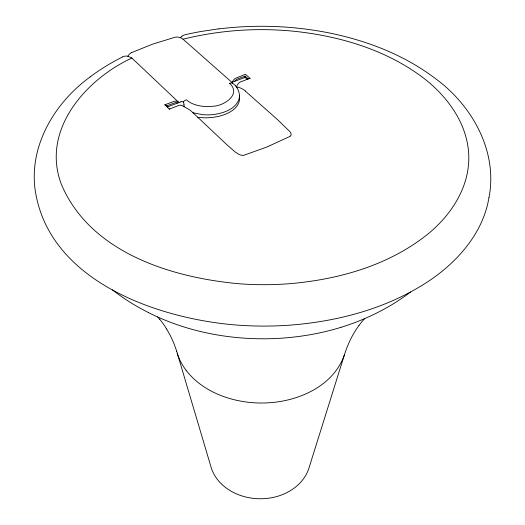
<?xml version="1.0" encoding="UTF-8"?>
<svg xmlns="http://www.w3.org/2000/svg" width="525" height="525" viewBox="0 0 525 525"><rect width="100%" height="100%" fill="white"/><g stroke="black" fill="none" stroke-linecap="round" stroke-linejoin="round"><path stroke-width="0.79" d="M236.736 86.474L236.827 87.563L235.292 85.562M488.985 197.479C498.1 151.042 471.621 104.554 434.575 77.956M488.985 197.498C483.066 233.579 456.829 262.749 427.101 282.188C386.407 308.602 338.166 321.418 290.141 325.126A358.68 358.68 0 0 1 232.011 324.667C152.598 317.198 46.646 278.736 34.86 187.773C29.84 143.916 55.558 102.007 90.149 76.945M358.916 325.533C352.518 334.274 347.773 344.164 344.525 354.487L308.89 468.248C303.332 485.592 285.574 496.171 268.203 498.258A62.048 62.048 0 0 1 250.136 497.91C237.661 495.81 225.533 489.746 217.606 479.706A37.249 37.249 0 0 1 211.129 467.401L176.669 351.173M344.525 354.487C333.998 385.475 299.736 400.87 269.056 402.773A116.452 116.452 0 0 1 250.097 402.465C225.914 400.004 201.173 389.957 186.027 370.25M232.372 82.228L232.87 81.08A8.124 8.124 0 0 1 235.141 78.442L245.385 74.261L250.254 78.481A2.198 2.198 0 0 0 249.244 78.573L241.014 81.723A6.641 6.641 0 0 0 239.558 82.51L239.229 82.753A7.724 7.724 0 0 0 238.278 83.659L237.766 84.289A7.672 7.672 0 0 0 237.274 85.063L236.992 85.614M122.679 56.858A7.875 7.875 0 0 1 126.079 56.077L126.623 56.09A8.754 8.754 0 0 1 127.857 56.254L128.533 55.184A8.236 8.236 0 0 1 131.401 52.684M169.713 108.944L169.765 108.911A1.214 1.214 0 0 0 169.496 109.312L164.837 104.81L174.53 101.168L177.365 101.312A3.058 3.058 0 0 1 178.205 101.876A3.629 3.629 0 0 1 178.795 102.611M410.504 292.058C389.734 307.847 365.991 319.561 341.106 327.292M131.873 58.032C85.529 79.505 40.655 130.482 61.464 184.537C90.372 252.814 171.918 277.83 239.853 283.822A332.666 332.666 0 0 0 287.956 283.822C337.385 279.877 387.758 265.906 427.127 234.668C450.594 215.808 469.278 187.884 468.792 156.831C468.274 123.782 446.762 95.13 421.07 76.191C383.972 49.061 338.428 35.818 293.14 31.172A332.469 332.469 0 0 0 243.449 30.122C223.092 31.31 202.84 34.25 183.054 39.204L181.88 38.456A11.957 11.957 0 0 0 180.449 37.754L180.593 37.577A8.905 8.905 0 0 1 181.893 36.304M131.558 52.618L152.69 44.12L175.088 37.222A8.689 8.689 0 0 1 178.815 37.255L180.41 37.741M169.818 108.892L178.474 105.591A5.65 5.65 0 0 1 180.088 105.217M166.707 105.886L174.589 102.893A4.522 4.522 0 0 1 175.639 102.624L176.84 102.683A2.618 2.618 0 0 1 177.667 103.038M248.312 78.94L245.063 76.118L237.431 79.019A6.09 6.09 0 0 0 234.609 81.408M180.902 101.811L168.833 106.398A2.73 2.73 0 0 0 167.547 107.435M247.255 79.341L245.07 77.444L243.908 77.89A2.691 2.691 0 0 0 243.423 78.022L231.952 82.386L183.087 39.224M340.961 327.344C321.792 333.237 301.928 336.748 281.925 338.159A277.613 277.613 0 0 1 240.023 337.824C208.373 335.153 177.043 326.99 148.627 312.683M243.836 155.282L266.825 147.039L289.826 136.474A2.632 2.632 0 0 0 290.476 136.014M218.984 28.803L200.78 31.533A321.379 321.379 0 0 0 185.168 34.716A8.223 8.223 0 0 0 182.018 36.205M243.429 155.328L242.228 155.308M180.502 105.21L180.876 105.23A4.18 4.18 0 0 1 181.689 105.394M197.8 117.338L205.052 117.83A58.892 58.892 0 0 0 214.18 117.147C224.976 115.763 241.343 109.298 239.492 95.99A15.652 15.652 0 0 0 236.801 87.577M241.802 155.256L241.454 155.197A9.824 9.824 0 0 1 240.647 155.006L239.964 154.79A12.331 12.331 0 0 1 239.151 154.468L235.095 151.935L226.531 144.401L191.815 111.654A18.368 18.368 0 0 0 187.635 108.675L182.07 105.532M127.857 56.254L131.486 57.783A13.86 13.86 0 0 1 131.814 57.999L178.205 101.876M192.99 112.77L202.643 114.66A52.881 52.881 0 0 0 214.397 114.411C224.339 112.967 236.847 108.629 239.38 97.67A10.808 10.808 0 0 0 239.492 95.99M432.889 76.696C402.052 53.95 365.374 40.176 328 32.701A346.375 346.375 0 0 0 218.997 28.901M433.315 77.011L434.155 77.641M245.247 91.035L277.522 119.608L290.082 131.827A8.82 8.82 0 0 1 290.41 132.339L290.666 132.805A4.725 4.725 0 0 1 291.027 133.763L291.067 133.993A2.303 2.303 0 0 1 290.614 135.936M167.882 107.021L166.208 105.4A2.435 2.435 0 0 0 164.837 104.836M229.589 83.304C241.854 94.461 223.611 106.148 212.835 106.24A43.634 43.634 0 0 1 204.967 106.503C198.325 106.05 191.376 104.318 186.316 99.763A7.626 7.626 0 0 0 183.218 102.073M157.631 316.969L159.79 319.397M166.674 329.057L169.864 334.714A103.714 103.714 0 0 1 176.656 351.179M231.991 82.458L231.998 82.471A3.196 3.196 0 0 0 232.667 83.199A10.973 10.973 0 0 0 232.857 83.383L234.229 84.518A11.694 11.694 0 0 1 235.207 85.463M183.999 104.58L184.098 106.805M245.063 76.118L245.07 77.444M237.018 86.927A20.199 20.199 0 0 1 245.332 90.923M229.615 83.357A4.226 4.226 0 0 1 232.673 83.147M180.941 101.876A2.382 2.382 0 0 1 183.251 101.962M183.382 101.968A5.539 5.539 0 0 1 183.901 104.573M148.641 312.651A214.266 214.266 0 0 1 112.409 289.833M90.11 76.893A212.31 212.31 0 0 1 122.614 56.956M186.067 370.217A54.364 54.364 0 0 1 177.214 353.167M358.936 325.546A67.305 67.305 0 0 1 364.717 318.583M159.803 319.384A79.295 79.295 0 0 1 166.648 329.07"/></g></svg>
